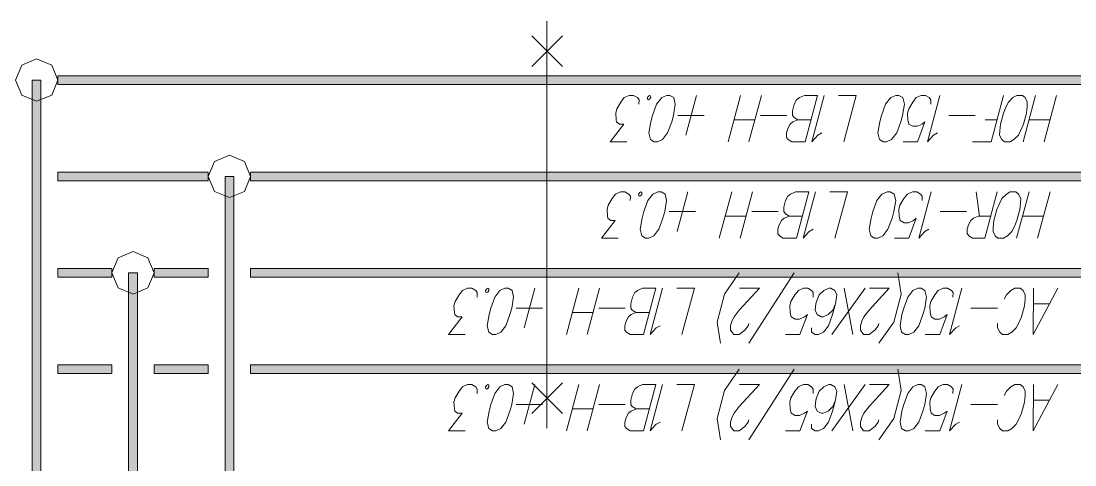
# Model space of a CAD drawing. Header units: millimetres. Extents: x 261 to 114907, y 32 to 1998430.
# Drawn here: x 77117 to 82587, y 1956855 to 1959158 of the extents above; entities that cross this region are included whole.
import ezdxf

# ---------------------------------------------------------------- set-up
doc = ezdxf.new("R2010")
doc.units = ezdxf.units.MM

msp = doc.modelspace()

# ---------------------------------------------------------------- hatches: boundary and pattern name
h = msp.add_hatch(color=0)
h.dxf.hatch_style = 2
h.paths.add_polyline_path([(77308.1, 1958829.8), (77308.1, 1958874.6), (83988.2, 1958874.6), (83988.2, 1958829.8)])
h = msp.add_hatch(color=0)
h.dxf.hatch_style = 2
h.paths.add_polyline_path([(77220.6, 1954716.6), (77175.8, 1954716.6), (77175.8, 1958852.2), (77220.6, 1958852.2)])
h = msp.add_hatch(color=0)
h.dxf.hatch_style = 2
h.paths.add_polyline_path([(77308.1, 1958329.5), (77308.1, 1958374.7), (78088.5, 1958374.7), (78088.5, 1958329.5)])
h = msp.add_hatch(color=0)
h.dxf.hatch_style = 2
h.paths.add_polyline_path([(78308.7, 1958329.5), (78308.7, 1958374.7), (83988.2, 1958374.7), (83988.2, 1958329.5)])
h = msp.add_hatch(color=0)
h.dxf.hatch_style = 2
h.paths.add_polyline_path([(78221.2, 1955697), (78175.9, 1955697), (78175.9, 1958351.9), (78221.2, 1958351.9)])
h = msp.add_hatch(color=0)
h.dxf.hatch_style = 2
h.paths.add_polyline_path([(77308.1, 1957829.6), (77308.1, 1957874.4), (77588.2, 1957874.4), (77588.2, 1957829.6)])
h = msp.add_hatch(color=0)
h.dxf.hatch_style = 2
h.paths.add_polyline_path([(77720.9, 1955196.7), (77675.7, 1955196.7), (77675.7, 1957852), (77720.9, 1957852)])
h = msp.add_hatch(color=0)
h.dxf.hatch_style = 2
h.paths.add_polyline_path([(77808.4, 1957829.6), (77808.4, 1957874.4), (78088.5, 1957874.4), (78088.5, 1957829.6)])
h = msp.add_hatch(color=0)
h.dxf.hatch_style = 2
h.paths.add_polyline_path([(78308.7, 1957829.6), (78308.7, 1957874.4), (83487.9, 1957874.4), (83487.9, 1957829.6)])
h = msp.add_hatch(color=0)
h.dxf.hatch_style = 2
h.paths.add_polyline_path([(77308.1, 1957329.3), (77308.1, 1957374.1), (77588.2, 1957374.1), (77588.2, 1957329.3)])
h = msp.add_hatch(color=0)
h.dxf.hatch_style = 2
h.paths.add_polyline_path([(77808.4, 1957329.3), (77808.4, 1957374.1), (78088.5, 1957374.1), (78088.5, 1957329.3)])
h = msp.add_hatch(color=0)
h.dxf.hatch_style = 2
h.paths.add_polyline_path([(78308.7, 1957329.3), (78308.7, 1957374.1), (82988, 1957374.1), (82988, 1957329.3)])

# ---------------------------------------------------------------- linework, layer by layer
at = {"color": 0, "lineweight": 0}
for points in [[(79847, 1957046.2), (79847, 1959158.1)], [(79926.8, 1958922.4), (79767.8, 1959081.8)], [(79767.8, 1958922.4), (79926.8, 1959081.8)], [(80261.2, 1958532), (80175.4, 1958532), (80245.6, 1958623.3), (80222.8, 1958623.3), (80208.6, 1958635), (80206, 1958646.2), (80203.8, 1958680.7), (80209.9, 1958703.5), (80230.6, 1958738), (80248.2, 1958760.8), (80274.1, 1958772), (80296.9, 1958772), (80316.7, 1958760.8), (80324.9, 1958749.2), (80324.5, 1958726.3)], [(80567.5, 1958566.5), (80622.7, 1958772)], [(80786.9, 1958532), (80851.1, 1958772)], [(80959.7, 1958772), (80895.5, 1958532)], [(81251.4, 1958772), (81187.2, 1958532), (81118.3, 1958532), (81098.4, 1958543.6), (81090.2, 1958554.8), (81090.7, 1958577.7), (81096.7, 1958600.5), (81108.8, 1958623.3), (81123, 1958635), (81148.8, 1958646.2), (81217.8, 1958646.2)], [(81148.8, 1958646.2), (81129.5, 1958657.8), (81120.8, 1958669), (81121.3, 1958692.3), (81130.3, 1958726.3), (81142.4, 1958749.2), (81157, 1958760.8), (81182.9, 1958772), (81251.4, 1958772)], [(81273.4, 1958577.7), (81253.6, 1958566.5), (81221.2, 1958532), (81285.4, 1958772)], [(81387.1, 1958532), (81451.4, 1958772), (81360, 1958772)], [(81695.7, 1958532), (81769.8, 1958532), (81809, 1958635), (81794.4, 1958623.3), (81768.5, 1958612.1), (81745.7, 1958612.1), (81725.8, 1958623.3), (81720.7, 1958646.2), (81718.5, 1958680.7), (81724.6, 1958703.5), (81745.2, 1958738), (81762.5, 1958760.8), (81788.8, 1958772), (81811.6, 1958772), (81831.4, 1958760.8), (81839.6, 1958749.2), (81839.2, 1958726.3)], [(81873.7, 1958577.7), (81853.4, 1958566.5), (81821.5, 1958532), (81885.7, 1958772)], [(82217.1, 1958772), (82152.9, 1958532), (82055.9, 1958532)], [(82318.8, 1958532), (82383, 1958772)], [(82491.6, 1958772), (82427.4, 1958532)], [(80663.6, 1958669), (80526.6, 1958669)], [(80926.1, 1958646.2), (80817.5, 1958646.2)], [(81092.4, 1958669), (80954.9, 1958669)], [(82069.7, 1958669), (81932.7, 1958669)], [(82183.5, 1958646.2), (82120.6, 1958646.2)], [(82458, 1958646.2), (82349.4, 1958646.2)], [(80215.9, 1958032.1), (80130.2, 1958032.1), (80200.4, 1958123.5), (80177.6, 1958123.5), (80163.3, 1958134.7), (80160.8, 1958146.3), (80158.6, 1958180.4), (80164.6, 1958203.2), (80185.3, 1958237.7), (80203, 1958260.5), (80228.8, 1958272.1), (80251.7, 1958272.1), (80271.5, 1958260.5), (80279.7, 1958249.3), (80279.3, 1958226.5)], [(80522.3, 1958066.2), (80577.5, 1958272.1)], [(80741.6, 1958032.1), (80805.8, 1958272.1)], [(80914.4, 1958272.1), (80850.2, 1958032.1)], [(81206.2, 1958272.1), (81142, 1958032.1), (81073, 1958032.1), (81053.2, 1958043.3), (81045, 1958055), (81045.4, 1958077.8), (81051.5, 1958100.6), (81063.5, 1958123.5), (81077.7, 1958134.7), (81104, 1958146.3), (81172.5, 1958146.3)], [(81104, 1958146.3), (81084.2, 1958157.5), (81075.6, 1958169.2), (81076, 1958192), (81085.1, 1958226.5), (81097.1, 1958249.3), (81111.8, 1958260.5), (81137.6, 1958272.1), (81206.2, 1958272.1)], [(81228.1, 1958077.8), (81208.3, 1958066.2), (81176, 1958032.1), (81240.2, 1958272.1)], [(81341.9, 1958032.1), (81406.1, 1958272.1), (81314.8, 1958272.1)], [(81650.4, 1958032.1), (81725, 1958032.1), (81763.8, 1958134.7), (81749.1, 1958123.5), (81723.3, 1958111.8), (81700.4, 1958111.8), (81680.6, 1958123.5), (81675.4, 1958146.3), (81673.3, 1958180.4), (81679.3, 1958203.2), (81700, 1958237.7), (81717.7, 1958260.5), (81743.5, 1958272.1), (81766.4, 1958272.1), (81786.2, 1958260.5), (81794.4, 1958249.3), (81793.9, 1958226.5)], [(81828.4, 1958077.8), (81808.2, 1958066.2), (81776.3, 1958032.1), (81840.5, 1958272.1)], [(82183.5, 1958272.1), (82119.3, 1958032.1), (82056.4, 1958032.1), (82036.5, 1958043.3), (82027.9, 1958055), (82028.4, 1958077.8), (82034.8, 1958100.6), (82046.4, 1958123.5), (82061.1, 1958134.7), (82087, 1958146.3), (82149.9, 1958146.3)], [(82092.6, 1958146.3), (82074.9, 1958272.1)], [(82284.7, 1958032.1), (82349.4, 1958272.1)], [(82458, 1958272.1), (82393.3, 1958032.1)], [(80618.4, 1958169.2), (80481.4, 1958169.2)], [(81047.2, 1958169.2), (80910.1, 1958169.2)], [(82024.5, 1958169.2), (81887.4, 1958169.2)], [(80880.8, 1958146.3), (80772.2, 1958146.3)], [(82423.9, 1958146.3), (82315.3, 1958146.3)], [(80845.1, 1957852), (80768.3, 1957741.3), (80729.6, 1957596.5), (80746.8, 1957486.2)], [(81130.7, 1957852), (80895.5, 1957486.2)], [(81569.9, 1957486.2), (81646.6, 1957596.5), (81685.3, 1957741.3), (81668.1, 1957852)], [(79421.7, 1957531.8), (79336, 1957531.8), (79406.2, 1957623.2), (79383.4, 1957623.2), (79369.2, 1957634.8), (79366.6, 1957646), (79364.4, 1957680.5), (79370.5, 1957703.3), (79391.1, 1957737.4), (79408.8, 1957760.6), (79434.7, 1957771.8), (79457.5, 1957771.8), (79477.3, 1957760.6), (79485.5, 1957749), (79485.1, 1957726.2)], [(79728.1, 1957566.3), (79783.3, 1957771.8)], [(79947.5, 1957531.8), (80011.7, 1957771.8)], [(80120.2, 1957771.8), (80056, 1957531.8)], [(80412, 1957771.8), (80347.8, 1957531.8), (80278.8, 1957531.8), (80259, 1957543.5), (80250.8, 1957554.7), (80251.2, 1957577.5), (80257.3, 1957600.3), (80269.3, 1957623.2), (80283.6, 1957634.8), (80309.4, 1957646), (80378.4, 1957646)], [(80309.4, 1957646), (80290, 1957657.7), (80281.4, 1957668.9), (80281.8, 1957691.7), (80290.9, 1957726.2), (80303, 1957749), (80317.6, 1957760.6), (80343.5, 1957771.8), (80412, 1957771.8)], [(80434, 1957577.5), (80414.1, 1957566.3), (80381.8, 1957531.8), (80446, 1957771.8)], [(80547.7, 1957531.8), (80611.9, 1957771.8), (80520.6, 1957771.8)], [(80894.6, 1957589.1), (80891.6, 1957577.5), (80873.9, 1957554.7), (80845.1, 1957531.8), (80816.2, 1957531.8), (80799.4, 1957554.7), (80799.8, 1957577.5), (80806.3, 1957600.3), (80817.9, 1957623.2), (80844.2, 1957657.7), (80949.3, 1957771.8), (80846.3, 1957771.8)], [(81085.1, 1957531.8), (81159.2, 1957531.8), (81198.4, 1957634.8), (81183.8, 1957623.2), (81157.9, 1957612), (81135.1, 1957612), (81115.2, 1957623.2), (81109.6, 1957646), (81107.5, 1957680.5), (81113.5, 1957703.3), (81134.2, 1957737.4), (81151.9, 1957760.6), (81177.7, 1957771.8), (81200.6, 1957771.8), (81220.4, 1957760.6), (81229, 1957749), (81228.6, 1957726.2)], [(81344.9, 1957691.7), (81330.3, 1957657.7), (81307, 1957634.8), (81280.7, 1957623.2), (81269.5, 1957623.2), (81249.7, 1957634.8), (81238.5, 1957657.7), (81241.9, 1957691.7), (81245.4, 1957703.3), (81260, 1957737.4), (81283.3, 1957760.6), (81309.1, 1957771.8), (81320.8, 1957771.8), (81340.6, 1957760.6), (81351.4, 1957737.4), (81344.9, 1957691.7), (81329.8, 1957634.8), (81308.7, 1957577.5), (81282.4, 1957543.5), (81256.6, 1957531.8), (81239.3, 1957531.8), (81219.5, 1957543.5), (81219.9, 1957566.3)], [(81497.9, 1957771.8), (81325.1, 1957531.8)], [(81433.7, 1957531.8), (81389.3, 1957771.8)], [(81569, 1957589.1), (81566, 1957577.5), (81548.3, 1957554.7), (81519.4, 1957531.8), (81490.6, 1957531.8), (81473.8, 1957554.7), (81474.2, 1957577.5), (81480.7, 1957600.3), (81492.3, 1957623.2), (81518.6, 1957657.7), (81623.7, 1957771.8), (81520.7, 1957771.8)], [(81810.7, 1957531.8), (81885.3, 1957531.8), (81924.1, 1957634.8), (81909.4, 1957623.2), (81883.6, 1957612), (81860.7, 1957612), (81840.9, 1957623.2), (81835.7, 1957646), (81833.6, 1957680.5), (81839.6, 1957703.3), (81860.3, 1957737.4), (81878, 1957760.6), (81903.8, 1957771.8), (81926.7, 1957771.8), (81946.5, 1957760.6), (81954.7, 1957749), (81954.2, 1957726.2)], [(81988.7, 1957577.5), (81968.5, 1957566.3), (81936.6, 1957531.8), (82000.8, 1957771.8)], [(82186.1, 1957589.1), (82185.6, 1957566.3), (82196.8, 1957543.5), (82211.1, 1957531.8), (82239.5, 1957531.8), (82259.8, 1957543.5), (82283, 1957566.3), (82294.7, 1957589.1), (82309.7, 1957623.2), (82324.8, 1957680.5), (82328.3, 1957714.5), (82328.7, 1957737.4), (82317.9, 1957760.6), (82303.7, 1957771.8), (82275.3, 1957771.8), (82255, 1957760.6), (82231.7, 1957737.4), (82219.7, 1957714.5)], [(82498.1, 1957771.8), (82370.9, 1957531.8), (82372.2, 1957771.8)], [(79824.2, 1957668.9), (79687.2, 1957668.9)], [(80253, 1957668.9), (80115.5, 1957668.9)], [(82184.8, 1957668.9), (82047.7, 1957668.9)], [(82453.7, 1957691.7), (82373.9, 1957691.7)], [(80086.6, 1957646), (79978, 1957646)], [(80845.1, 1957351.7), (80768.3, 1957241.4), (80729.6, 1957096.6), (80746.8, 1956985.9)], [(81130.7, 1957351.7), (80895.5, 1956985.9)], [(81569.9, 1956985.9), (81646.6, 1957096.6), (81685.3, 1957241.4), (81668.1, 1957351.7)], [(79926.8, 1957281.5), (79767.8, 1957122)], [(79767.8, 1957281.5), (79926.8, 1957122)], [(79421.7, 1957031.5), (79336, 1957031.5), (79406.2, 1957123.3), (79383.4, 1957123.3), (79369.2, 1957134.5), (79366.6, 1957146.2), (79364.4, 1957180.2), (79370.5, 1957203), (79391.1, 1957237.5), (79408.8, 1957260.4), (79434.7, 1957271.6), (79457.5, 1957271.6), (79477.3, 1957260.4), (79485.5, 1957248.7), (79485.1, 1957225.9)], [(79728.1, 1957066), (79783.3, 1957271.6)], [(79947.5, 1957031.5), (80011.7, 1957271.6)], [(80120.2, 1957271.6), (80056, 1957031.5)], [(80412, 1957271.6), (80347.8, 1957031.5), (80278.8, 1957031.5), (80259, 1957043.2), (80250.8, 1957054.4), (80251.2, 1957077.6), (80257.3, 1957100.5), (80269.3, 1957123.3), (80283.6, 1957134.5), (80309.4, 1957146.2), (80378.4, 1957146.2)], [(80309.4, 1957146.2), (80290, 1957157.4), (80281.4, 1957169), (80281.8, 1957191.8), (80290.9, 1957225.9), (80303, 1957248.7), (80317.6, 1957260.4), (80343.5, 1957271.6), (80412, 1957271.6)], [(80434, 1957077.6), (80414.1, 1957066), (80381.8, 1957031.5), (80446, 1957271.6)], [(80547.7, 1957031.5), (80611.9, 1957271.6), (80520.6, 1957271.6)], [(80894.6, 1957088.8), (80891.6, 1957077.6), (80873.9, 1957054.4), (80845.1, 1957031.5), (80816.2, 1957031.5), (80799.4, 1957054.4), (80799.8, 1957077.6), (80806.3, 1957100.5), (80817.9, 1957123.3), (80844.2, 1957157.4), (80949.3, 1957271.6), (80846.3, 1957271.6)], [(81085.1, 1957031.5), (81159.2, 1957031.5), (81198.4, 1957134.5), (81183.8, 1957123.3), (81157.9, 1957111.7), (81135.1, 1957111.7), (81115.2, 1957123.3), (81109.6, 1957146.2), (81107.5, 1957180.2), (81113.5, 1957203), (81134.2, 1957237.5), (81151.9, 1957260.4), (81177.7, 1957271.6), (81200.6, 1957271.6), (81220.4, 1957260.4), (81229, 1957248.7), (81228.6, 1957225.9)], [(81344.9, 1957191.8), (81330.3, 1957157.4), (81307, 1957134.5), (81280.7, 1957123.3), (81269.5, 1957123.3), (81249.7, 1957134.5), (81238.5, 1957157.4), (81241.9, 1957191.8), (81245.4, 1957203), (81260, 1957237.5), (81283.3, 1957260.4), (81309.1, 1957271.6), (81320.8, 1957271.6), (81340.6, 1957260.4), (81351.4, 1957237.5), (81344.9, 1957191.8), (81329.8, 1957134.5), (81308.7, 1957077.6), (81282.4, 1957043.2), (81256.6, 1957031.5), (81239.3, 1957031.5), (81219.5, 1957043.2), (81219.9, 1957066)], [(81497.9, 1957271.6), (81325.1, 1957031.5)], [(81433.7, 1957031.5), (81389.3, 1957271.6)], [(81569, 1957088.8), (81566, 1957077.6), (81548.3, 1957054.4), (81519.4, 1957031.5), (81490.6, 1957031.5), (81473.8, 1957054.4), (81474.2, 1957077.6), (81480.7, 1957100.5), (81492.3, 1957123.3), (81518.6, 1957157.4), (81623.7, 1957271.6), (81520.7, 1957271.6)], [(81810.7, 1957031.5), (81885.3, 1957031.5), (81924.1, 1957134.5), (81909.4, 1957123.3), (81883.6, 1957111.7), (81860.7, 1957111.7), (81840.9, 1957123.3), (81835.7, 1957146.2), (81833.6, 1957180.2), (81839.6, 1957203), (81860.3, 1957237.5), (81878, 1957260.4), (81903.8, 1957271.6), (81926.7, 1957271.6), (81946.5, 1957260.4), (81954.7, 1957248.7), (81954.2, 1957225.9)], [(81988.7, 1957077.6), (81968.5, 1957066), (81936.6, 1957031.5), (82000.8, 1957271.6)], [(82186.1, 1957088.8), (82185.6, 1957066), (82196.8, 1957043.2), (82211.1, 1957031.5), (82239.5, 1957031.5), (82259.8, 1957043.2), (82283, 1957066), (82294.7, 1957088.8), (82309.7, 1957123.3), (82324.8, 1957180.2), (82328.3, 1957214.7), (82328.7, 1957237.5), (82317.9, 1957260.4), (82303.7, 1957271.6), (82275.3, 1957271.6), (82255, 1957260.4), (82231.7, 1957237.5), (82219.7, 1957214.7)], [(82498.1, 1957271.6), (82370.9, 1957031.5), (82372.2, 1957271.6)], [(79824.2, 1957169), (79687.2, 1957169)], [(80253, 1957169), (80115.5, 1957169)], [(82184.8, 1957169), (82047.7, 1957169)], [(82453.7, 1957191.8), (82373.9, 1957191.8)], [(80086.6, 1957146.2), (79978, 1957146.2)]]:
    msp.add_lwpolyline(points, dxfattribs=at)
for points in [[(77088.3, 1958852.2), (77120.6, 1958929.7), (77198.2, 1958962), (77276.2, 1958929.7), (77308.1, 1958852.2), (77276.2, 1958774.2), (77198.2, 1958742.3), (77120.6, 1958774.2)], [(77308.1, 1958829.8), (77308.1, 1958874.6), (83988.2, 1958874.6), (83988.2, 1958829.8)], [(77220.6, 1954716.6), (77175.8, 1954716.6), (77175.8, 1958852.2), (77220.6, 1958852.2)], [(80385.3, 1958760.8), (80384, 1958769), (80379.7, 1958772.4), (80373.6, 1958769), (80368, 1958760.8), (80369.3, 1958752.2), (80373.6, 1958749.2), (80379.7, 1958752.2)], [(80503.8, 1958669), (80494.3, 1958635), (80473.2, 1958577.7), (80446.9, 1958543.6), (80421, 1958532), (80403.8, 1958532), (80384, 1958543.6), (80376.2, 1958577.7), (80385.7, 1958635), (80395.2, 1958669), (80415.9, 1958726.3), (80442.6, 1958760.8), (80468.4, 1958772), (80485.2, 1958772), (80505.1, 1958760.8), (80513.2, 1958726.3)], [(81692.2, 1958669), (81683.2, 1958635), (81662.1, 1958577.7), (81635.8, 1958543.6), (81609.9, 1958532), (81592.7, 1958532), (81572.9, 1958543.6), (81565.1, 1958577.7), (81574.6, 1958635), (81583.6, 1958669), (81604.8, 1958726.3), (81631, 1958760.8), (81657.3, 1958772), (81674.1, 1958772), (81694, 1958760.8), (81702.1, 1958726.3)], [(82335.6, 1958680.7), (82320.5, 1958623.3), (82305.4, 1958589.3), (82293.8, 1958566.5), (82270.5, 1958543.6), (82250.3, 1958532), (82221.4, 1958532), (82207.6, 1958543.6), (82196.4, 1958566.5), (82196.8, 1958589.3), (82200.3, 1958623.3), (82215.8, 1958680.7), (82230.5, 1958715.1), (82242.5, 1958738), (82265.8, 1958760.8), (82286, 1958772), (82314.5, 1958772), (82328.7, 1958760.8), (82339.5, 1958738), (82339, 1958715.1)], [(78088.5, 1958351.9), (78120.8, 1958429.9), (78198.4, 1958462.2), (78276.4, 1958429.9), (78308.7, 1958351.9), (78276.4, 1958274.3), (78198.4, 1958242), (78120.8, 1958274.3)], [(77308.1, 1958329.5), (77308.1, 1958374.7), (78088.5, 1958374.7), (78088.5, 1958329.5)], [(78308.7, 1958329.5), (78308.7, 1958374.7), (83988.2, 1958374.7), (83988.2, 1958329.5)], [(78221.2, 1955697), (78175.9, 1955697), (78175.9, 1958351.9), (78221.2, 1958351.9)], [(80340, 1958260.5), (80338.7, 1958269.1), (80334.4, 1958272.1), (80328.4, 1958269.1), (80322.8, 1958260.5), (80324.1, 1958252.3), (80328.4, 1958248.9), (80334.4, 1958252.3)], [(80458.5, 1958169.2), (80449, 1958134.7), (80428.4, 1958077.8), (80401.6, 1958043.3), (80375.8, 1958032.1), (80358.5, 1958032.1), (80339.2, 1958043.3), (80331, 1958077.8), (80340.4, 1958134.7), (80349.9, 1958169.2), (80370.6, 1958226.5), (80397.3, 1958260.5), (80423.2, 1958272.1), (80440.4, 1958272.1), (80459.8, 1958260.5), (80468, 1958226.5)], [(81647.4, 1958169.2), (81637.9, 1958134.7), (81616.8, 1958077.8), (81590.5, 1958043.3), (81564.7, 1958032.1), (81547.4, 1958032.1), (81527.6, 1958043.3), (81519.9, 1958077.8), (81529.3, 1958134.7), (81538.8, 1958169.2), (81559.5, 1958226.5), (81585.8, 1958260.5), (81612.1, 1958272.1), (81628.9, 1958272.1), (81648.7, 1958260.5), (81656.9, 1958226.5)], [(82302, 1958180.4), (82286.5, 1958123.5), (82271.8, 1958089), (82259.8, 1958066.2), (82236.5, 1958043.3), (82216.2, 1958032.1), (82187.8, 1958032.1), (82173.6, 1958043.3), (82162.8, 1958066.2), (82163.2, 1958089), (82166.7, 1958123.5), (82181.8, 1958180.4), (82196.8, 1958214.8), (82208.5, 1958237.7), (82231.7, 1958260.5), (82252, 1958272.1), (82280.4, 1958272.1), (82294.7, 1958260.5), (82305.9, 1958237.7), (82305.4, 1958214.8)], [(77588.2, 1957852), (77620.5, 1957929.6), (77698.5, 1957961.9), (77776.1, 1957929.6), (77808.4, 1957852), (77776.1, 1957774), (77698.5, 1957741.7), (77620.5, 1957774)], [(77308.1, 1957829.6), (77308.1, 1957874.4), (77588.2, 1957874.4), (77588.2, 1957829.6)], [(77720.9, 1955196.7), (77675.7, 1955196.7), (77675.7, 1957852), (77720.9, 1957852)], [(77808.4, 1957829.6), (77808.4, 1957874.4), (78088.5, 1957874.4), (78088.5, 1957829.6)], [(78308.7, 1957829.6), (78308.7, 1957874.4), (83487.9, 1957874.4), (83487.9, 1957829.6)], [(79545.8, 1957760.6), (79544.5, 1957768.8), (79540.2, 1957771.8), (79534.2, 1957768.8), (79528.6, 1957760.6), (79529.9, 1957752), (79534.2, 1957749), (79540.2, 1957752)], [(79664.3, 1957668.9), (79654.9, 1957634.8), (79633.7, 1957577.5), (79607.5, 1957543.5), (79581.6, 1957531.8), (79564.4, 1957531.8), (79544.5, 1957543.5), (79536.8, 1957577.5), (79546.3, 1957634.8), (79555.7, 1957668.9), (79576.4, 1957726.2), (79603.1, 1957760.6), (79629, 1957771.8), (79645.8, 1957771.8), (79665.6, 1957760.6), (79673.8, 1957726.2)], [(81807.7, 1957668.9), (81798.2, 1957634.8), (81777.1, 1957577.5), (81750.8, 1957543.5), (81725, 1957531.8), (81707.7, 1957531.8), (81687.9, 1957543.5), (81680.2, 1957577.5), (81689.6, 1957634.8), (81699.1, 1957668.9), (81719.8, 1957726.2), (81746.1, 1957760.6), (81772.4, 1957771.8), (81789.2, 1957771.8), (81809, 1957760.6), (81817.2, 1957726.2)], [(77308.1, 1957329.3), (77308.1, 1957374.1), (77588.2, 1957374.1), (77588.2, 1957329.3)], [(77808.4, 1957329.3), (77808.4, 1957374.1), (78088.5, 1957374.1), (78088.5, 1957329.3)], [(78308.7, 1957329.3), (78308.7, 1957374.1), (82988, 1957374.1), (82988, 1957329.3)], [(79545.8, 1957260.4), (79544.5, 1957269), (79540.2, 1957272), (79534.2, 1957269), (79528.6, 1957260.4), (79529.9, 1957251.7), (79534.2, 1957248.7), (79540.2, 1957251.7)], [(79664.3, 1957169), (79654.9, 1957134.5), (79633.7, 1957077.6), (79607.5, 1957043.2), (79581.6, 1957031.5), (79564.4, 1957031.5), (79544.5, 1957043.2), (79536.8, 1957077.6), (79546.3, 1957134.5), (79555.7, 1957169), (79576.4, 1957225.9), (79603.1, 1957260.4), (79629, 1957271.6), (79645.8, 1957271.6), (79665.6, 1957260.4), (79673.8, 1957225.9)], [(81807.7, 1957169), (81798.2, 1957134.5), (81777.1, 1957077.6), (81750.8, 1957043.2), (81725, 1957031.5), (81707.7, 1957031.5), (81687.9, 1957043.2), (81680.2, 1957077.6), (81689.6, 1957134.5), (81699.1, 1957169), (81719.8, 1957225.9), (81746.1, 1957260.4), (81772.4, 1957271.6), (81789.2, 1957271.6), (81809, 1957260.4), (81817.2, 1957225.9)]]:
    msp.add_lwpolyline(points, close=True, dxfattribs=at)

doc.saveas('drawing.dxf')
